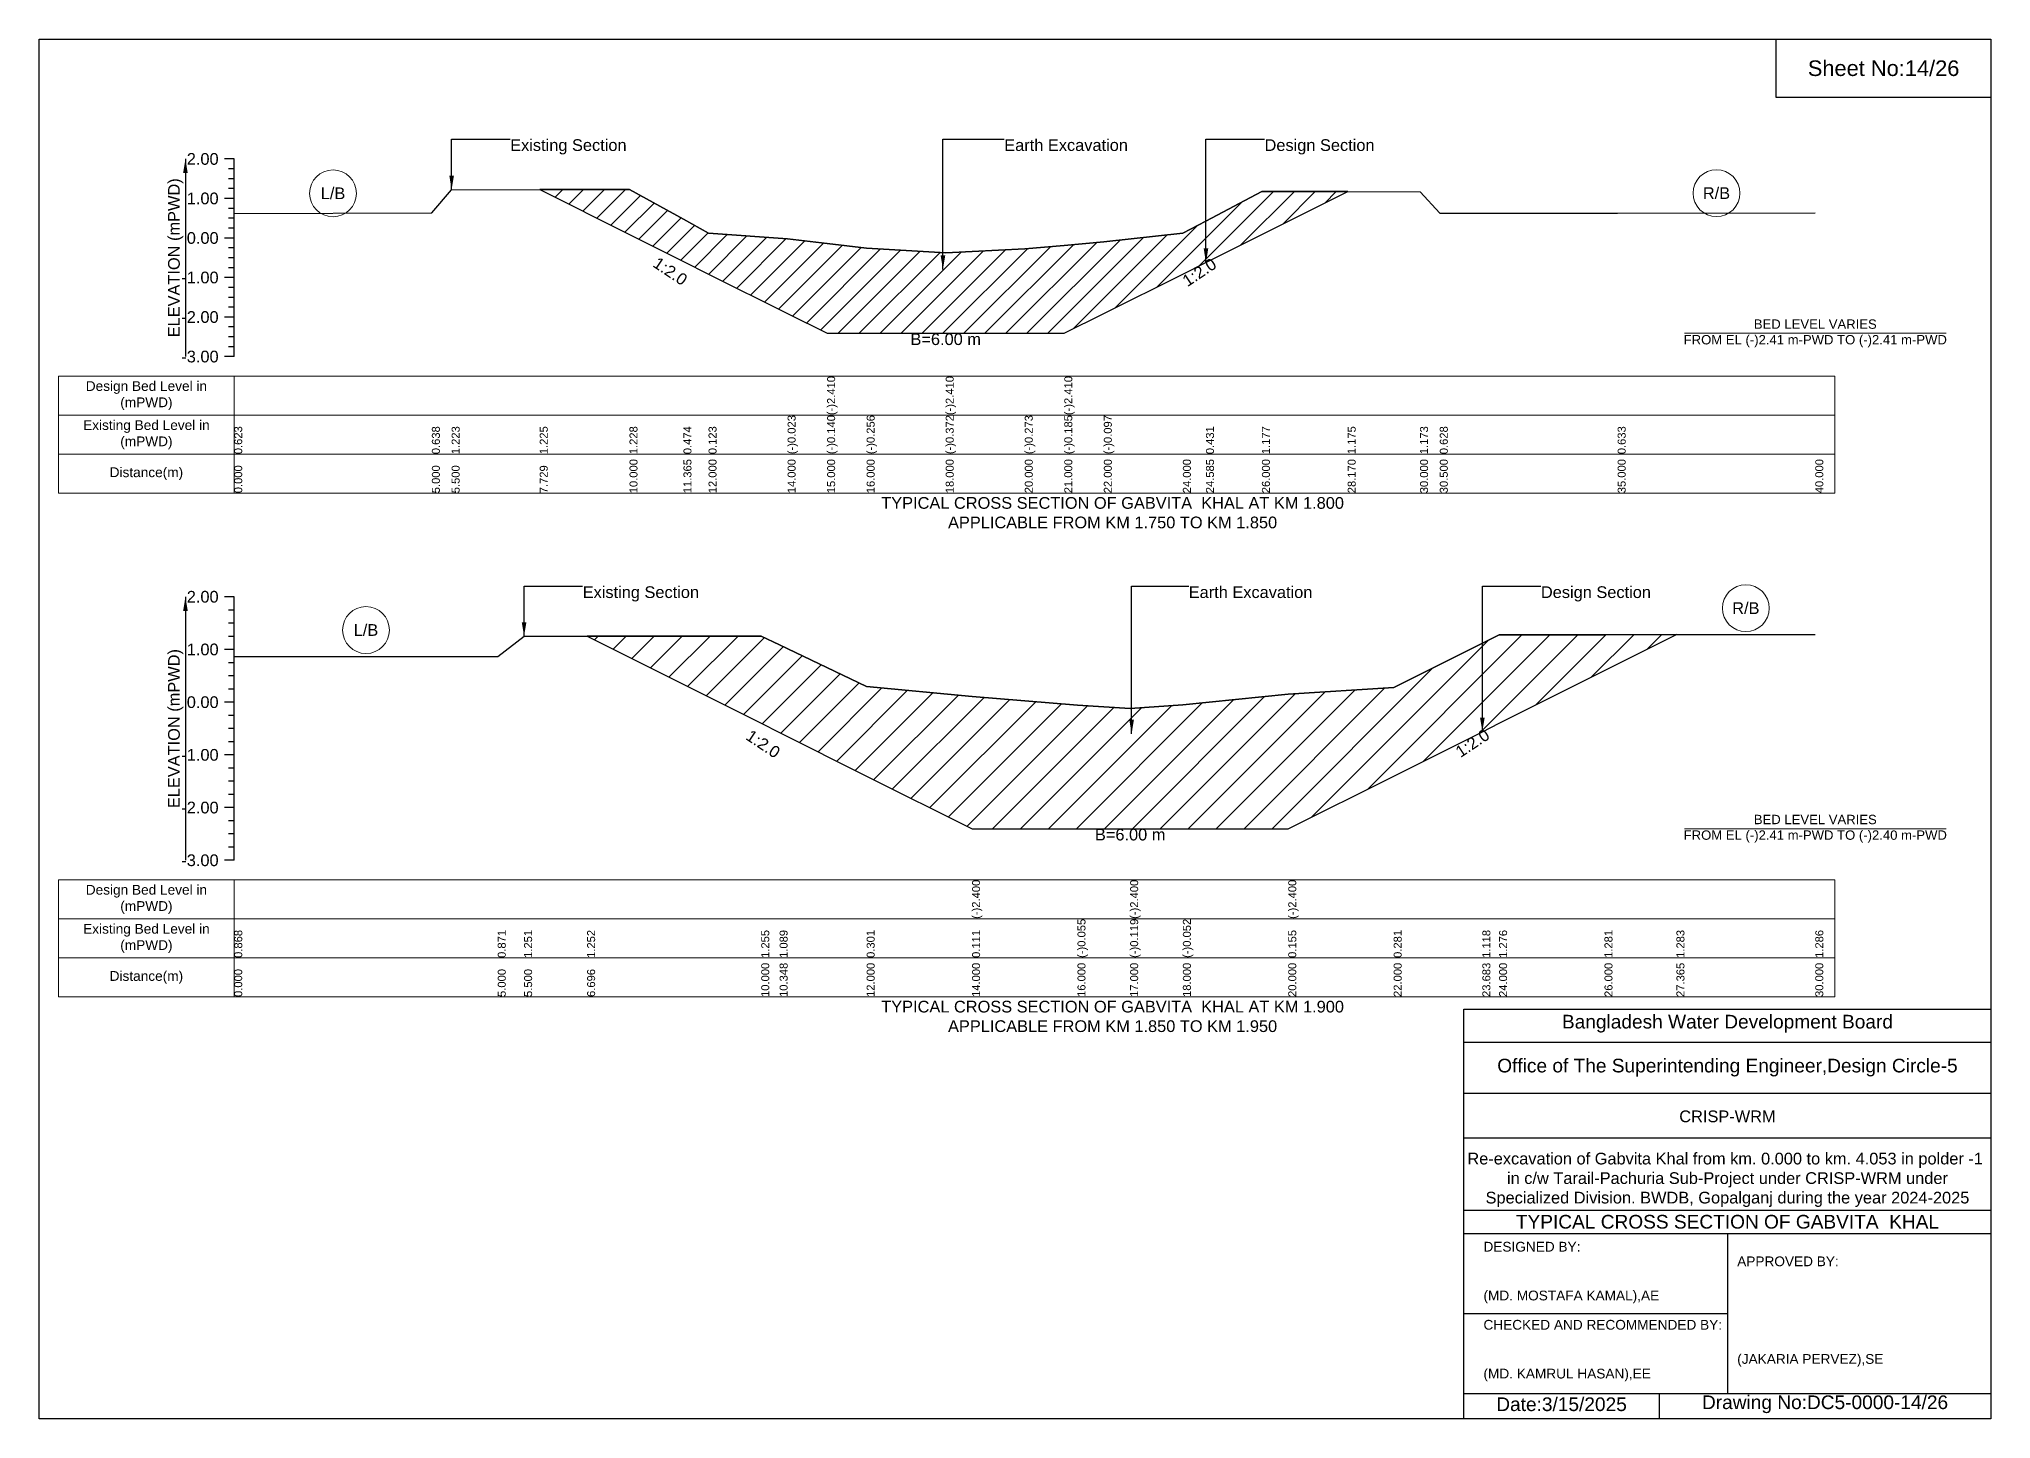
# Model space of a CAD drawing. Header units: feet. Extents: x 91000 to 358000, y -12982 to 34.
# Drawn here: x 230000 to 238000, y -5656 to 0 of the extents above; entities that cross this region are included whole.
import ezdxf

# ---------------------------------------------------------------- set-up
doc = ezdxf.new("R2010")
doc.units = ezdxf.units.FT
doc.header["$LTSCALE"] = 7
doc.header["$MEASUREMENT"] = 0
for name, color, linetype, lineweight in [('Cross section Data Border', 7, 'Continuous', 9), ('Cross Section Labels', 7, 'Continuous', 9), ('Existing_Bed_Level for Xsection', 7, 'Continuous', 25)]:
    doc.layers.add(name, color=color, linetype=linetype, lineweight=lineweight)
doc.styles.get("Standard").update_dxf_attribs({"font": 'arial.ttf'})
doc.dimstyles.get("Standard").update_dxf_attribs({"dimtxt": 0.18, "dimasz": 0.18, "dimexe": 0.18, "dimexo": 0.0625, "dimgap": 0.09, "dimtad": 0, "dimtih": 1, "dimtoh": 1, "dimdec": 4, "dimzin": 0, "dimdsep": 46, "dimtxsty": 'Standard', "dimcen": 0.09, "dimadec": 0, "dimazin": 0, "dimtfac": 1, "dimtdec": 4, "dimtofl": 0, "dimtmove": 0, "dimatfit": 3, "dimfxl": 1, "dimtolj": 1, "dimtzin": 0, "dimarcsym": 0})

msp = doc.modelspace()

# ---------------------------------------------------------------- hatches: boundary and pattern name
at = {"layer": 'Existing_Bed_Level for Xsection'}
h = msp.add_hatch(dxfattribs=at)
h.set_pattern_fill('ANSI31', color=256, scale=486, style=0)
h.set_pattern_definition([(45, (0, 320), (-42.956737, 42.956737), [])])
h.paths.add_polyline_path([(232052.1, -617.2), (232420, -801.2), (232641.1, -911.7), (232744, -963.2), (233068, -1125.2), (233230, -1206.2), (233392, -1206.2), (233716, -1206.2), (234040, -1206.2), (234202, -1206.2), (234364, -1125.2), (234688, -963.2), (234782.7, -915.8), (235012, -801.2), (235363.5, -625.4), (235012, -625.1), (234782.7, -745.9), (234688, -795.8), (234364, -831.5), (234202, -845.7), (234040, -860), (233716, -876), (233392, -857.2), (233230, -838.3), (233068, -819.5), (232744, -795.8), (232641.1, -738.9), (232420, -616.8)])
h = msp.add_hatch(dxfattribs=at)
h.set_pattern_fill('ANSI31', color=256, scale=648, style=0)
h.set_pattern_definition([(45, (0, 320), (-57.27565, 57.27565), [])])
h.paths.add_polyline_path([(232246.3, -2447.9), (232960, -2804.7), (233035.2, -2842.3), (233392, -3020.7), (233824, -3236.7), (234256, -3236.7), (234472, -3236.7), (234688, -3236.7), (235120, -3236.7), (235552, -3020.7), (235915.5, -2839), (235984, -2804.7), (236416, -2588.7), (236710.9, -2441.2), (236416, -2441.6), (235984, -2442.7), (235915.5, -2476.8), (235552, -2657.6), (235120, -2684.8), (234688, -2729.5), (234472, -2744), (234256, -2730.2), (233824, -2694.3), (233392, -2653.3), (233035.2, -2483.1), (232960, -2447.2)])

# ---------------------------------------------------------------- linework, layer by layer
for points in [[(230000, 0), (238000, 0), (238000, -5656), (230000, -5656)], [(237120, 0), (238000, 0), (238000, -240), (237120, -240)]]:
    msp.add_lwpolyline(points, close=True)
for points in [[(235840, -5656), (235840, -3976), (238000, -3976)], [(235840, -4112), (238000, -4112)], [(235840, -4320), (238000, -4320)], [(235840, -4504), (238000, -4504)], [(235840, -4800), (238000, -4800)], [(235840, -4896), (238000, -4896)], [(236920, -4896), (236920, -5552)], [(235840, -5224), (236920, -5224)], [(235840, -5552), (238000, -5552)], [(236640, -5552), (236640, -5656)]]:
    msp.add_lwpolyline(points)
at = {"layer": 'Cross section Data Border'}
for points in [[(230080, -1381.7), (237360, -1381.7), (237360, -1861.7), (230080, -1861.7)], [(230080, -3446.3), (237360, -3446.3), (237360, -3926.3), (230080, -3926.3)]]:
    msp.add_lwpolyline(points, close=True, dxfattribs=at)
for points in [[(230800, -1381.7), (230800, -1861.7)], [(230080, -1541.7), (237360, -1541.7)], [(230080, -1701.7), (237360, -1701.7)], [(230800, -3446.3), (230800, -3926.3)], [(230080, -3606.3), (237360, -3606.3)], [(230080, -3766.3), (237360, -3766.3)]]:
    msp.add_lwpolyline(points, dxfattribs=at)
at = {"layer": 'Cross Section Labels'}
for points in [[(236744.2, -1206.2), (237815.8, -1206.2)], [(236744.2, -3236.7), (237815.8, -3236.7)]]:
    msp.add_lwpolyline(points, dxfattribs=at)
for centre in [(231205, -632.6), (236875, -631.8), (236995.5, -2332.9), (231340, -2422.5)]:
    msp.add_circle(centre, 96, dxfattribs=at)
at = {"layer": 'Existing_Bed_Level for Xsection'}
for points in [[(230800, -491.7), (230760, -491.7)], [(230800, -532.2), (230776, -532.2)], [(230800, -1301.7), (230800, -1139.7), (230800, -977.7), (230800, -815.7), (230800, -653.7), (230800, -491.7)], [(230800, -572.7), (230776, -572.7)], [(230800, -613.2), (230776, -613.2)], [(230800, -714.8), (231610, -712.4), (231691, -617.6), (232052.1, -617.2), (232420, -616.8), (232641.1, -738.9), (232744, -795.8), (233068, -819.5), (233230, -838.3), (233230, -838.3), (233392, -857.2), (233716, -876), (233716, -876), (234040, -860), (234202, -845.7), (234202, -845.7), (234364, -831.5), (234688, -795.8), (234782.7, -745.9), (235012, -625.1), (235363.5, -625.4), (235660, -625.7), (235741, -714), (236470, -713.2), (237280, -712.4)], [(230800, -653.7), (230760, -653.7)], [(230800, -694.2), (230776, -694.2)], [(230800, -734.7), (230776, -734.7)], [(230800, -775.2), (230776, -775.2)], [(230800, -815.7), (230760, -815.7)], [(230800, -856.2), (230776, -856.2)], [(230800, -896.7), (230776, -896.7)], [(230800, -937.2), (230776, -937.2)], [(230800, -977.7), (230760, -977.7)], [(230800, -1018.2), (230776, -1018.2)], [(230800, -1058.7), (230776, -1058.7)], [(230800, -1099.2), (230776, -1099.2)], [(230800, -1139.7), (230760, -1139.7)], [(230800, -1180.2), (230776, -1180.2)], [(230800, -1220.7), (230776, -1220.7)], [(230800, -1261.2), (230776, -1261.2)], [(230800, -1301.7), (230760, -1301.7)], [(230800, -2286.3), (230760, -2286.3)], [(230800, -3366.3), (230800, -3150.3), (230800, -2934.3), (230800, -2718.3), (230800, -2502.3), (230800, -2286.3)], [(230800, -2340.3), (230776, -2340.3)], [(230800, -2394.3), (230776, -2394.3)], [(230800, -2448.3), (230776, -2448.3)], [(230800, -2530.8), (231880, -2530.2), (231988, -2448.1), (232246.3, -2447.9), (232960, -2447.2), (233035.2, -2483.1), (233392, -2653.3), (233824, -2694.3), (233824, -2694.3), (234256, -2730.2), (234472, -2744), (234472, -2744), (234688, -2729.5), (235120, -2684.8), (235120, -2684.8), (235552, -2657.6), (235915.5, -2476.8), (235984, -2442.7), (236416, -2441.6), (236710.9, -2441.2), (237280, -2440.5)], [(230800, -2502.3), (230760, -2502.3)], [(230800, -2556.3), (230776, -2556.3)], [(230800, -2610.3), (230776, -2610.3)], [(230800, -2718.3), (230760, -2718.3)], [(230800, -2664.3), (230776, -2664.3)], [(230800, -2772.3), (230776, -2772.3)], [(230800, -2826.3), (230776, -2826.3)], [(230800, -2934.3), (230760, -2934.3)], [(230800, -2880.3), (230776, -2880.3)], [(230800, -2988.3), (230776, -2988.3)], [(230800, -3042.3), (230776, -3042.3)], [(230800, -3096.3), (230776, -3096.3)], [(230800, -3150.3), (230760, -3150.3)], [(230800, -3204.3), (230776, -3204.3)], [(230800, -3258.3), (230776, -3258.3)], [(230800, -3312.3), (230776, -3312.3)], [(230800, -3366.3), (230760, -3366.3)]]:
    msp.add_lwpolyline(points, dxfattribs=at)
for points in [[(232052.1, -617.2), (232052.1, -617.2), (232420, -801.2), (232641.1, -911.7), (232744, -963.2), (233068, -1125.2), (233230, -1206.2), (233230, -1206.2), (233392, -1206.2), (233716, -1206.2), (233716, -1206.2), (234040, -1206.2), (234202, -1206.2), (234202, -1206.2), (234364, -1125.2), (234688, -963.2), (234782.7, -915.8), (235012, -801.2), (235363.5, -625.4), (235363.5, -625.4), (235363.5, -625.4), (235012, -625.1), (234782.7, -745.9), (234688, -795.8), (234364, -831.5), (234202, -845.7), (234202, -845.7), (234040, -860), (233716, -876), (233716, -876), (233392, -857.2), (233230, -838.3), (233230, -838.3), (233068, -819.5), (232744, -795.8), (232641.1, -738.9), (232420, -616.8), (232052.1, -617.2)], [(232246.3, -2447.9), (232960, -2804.7), (233035.2, -2842.3), (233392, -3020.7), (233824, -3236.7), (233824, -3236.7), (234256, -3236.7), (234472, -3236.7), (234472, -3236.7), (234688, -3236.7), (235120, -3236.7), (235120, -3236.7), (235552, -3020.7), (235915.5, -2839), (235984, -2804.7), (236416, -2588.7), (236710.9, -2441.2), (236416, -2441.6), (235984, -2442.7), (235915.5, -2476.8), (235552, -2657.6), (235120, -2684.8), (235120, -2684.8), (234688, -2729.5), (234472, -2744), (234472, -2744), (234256, -2730.2), (233824, -2694.3), (233824, -2694.3), (233392, -2653.3), (233035.2, -2483.1), (232960, -2447.2)]]:
    msp.add_lwpolyline(points, close=True, dxfattribs=at)

# ---------------------------------------------------------------- texts
at = {"attachment_point": 5}
for s, insert, char_height in [('Sheet No:14/26', (237560, -120), 64), ('Bangladesh Water Development Board', (236920, -4036), 56), ('Office of The Superintending Engineer,Design Circle-5', (236920, -4216), 56)]:
    msp.add_mtext(s, dxfattribs=dict(at, insert=insert, char_height=char_height))
for s, insert, char_height, width, attachment_point in [('CRISP-WRM', (236920, -4416), 48, 2240, 5), ('Re-excavation of Gabvita Khal from km. 0.000 to km. 4.053 in polder -1  in c/w Tarail-Pachuria Sub-Project under CRISP-WRM under Specialized Division. BWDB, Gopalganj during the year 2024-2025', (236920, -4676), 48, 2160, 5), ('TYPICAL CROSS SECTION OF GABVITA  KHAL', (236920, -4848), 56, 2240, 5), ('DESIGNED BY:^J^J^J(MD. MOSTAFA KAMAL),AE', (235920, -5056), 40, 1120, 4), ('APPROVED BY:^J^J^J^J^J^J(JAKARIA PERVEZ),SE', (236960, -5216), 40, 1120, 4), ('CHECKED AND RECOMMENDED BY:^J^J^J(MD. KAMRUL HASAN),EE', (235920, -5376), 40, 1120, 4), ('Date:3/15/2025 ', (236240, -5596), 56, 1120, 5), ('Drawing No:DC5-0000-14/26', (237320, -5596), 56, 1760, 5)]:
    msp.add_mtext(s, dxfattribs=dict(insert=insert, char_height=char_height, width=width, attachment_point=attachment_point))
at = {"layer": 'Cross section Data Border', "char_height": 40, "width": 640, "attachment_point": 5}
for s, insert in [('Design Bed Level in (mPWD)', (230440, -1461.7)), ('Existing Bed Level in (mPWD)', (230440, -1621.7)), ('Distance(m)', (230440, -1781.7)), ('Design Bed Level in (mPWD)', (230440, -3526.3)), ('Existing Bed Level in (mPWD)', (230440, -3686.3)), ('Distance(m)', (230440, -3846.3))]:
    msp.add_mtext(s, dxfattribs=dict(at, insert=insert))
at = {"layer": 'Cross Section Labels'}
for s, insert, char_height, attachment_point in [('Existing Section', (231931, -410.7), 48, 1), ('Earth Excavation', (233956, -410.7), 48, 1), ('Design Section', (235022.7, -410.7), 48, 1), ('L/B', (231205, -632.6), 48, 5), ('R/B', (236875, -631.8), 48, 5), ('BED LEVEL VARIES ^JFROM EL (-)2.41 m-PWD TO (-)2.41 m-PWD', (237280, -1206.2), 38.4, 5), ('B=6.00 m', (233716, -1206.2), 48, 2), ('TYPICAL CROSS SECTION OF GABVITA  KHAL AT KM 1.800^JAPPLICABLE FROM KM 1.750 TO KM 1.850', (234400, -1941.7), 48, 5), ('Existing Section', (232228, -2243.1), 48, 1), ('Earth Excavation', (234712, -2243.1), 48, 1), ('Design Section', (236155.5, -2243.1), 48, 1), ('R/B', (236995.5, -2332.9), 48, 5), ('L/B', (231340, -2422.5), 48, 5), ('BED LEVEL VARIES ^JFROM EL (-)2.41 m-PWD TO (-)2.40 m-PWD', (237280, -3236.7), 38.4, 5), ('B=6.00 m', (234472, -3236.7), 48, 2), ('TYPICAL CROSS SECTION OF GABVITA  KHAL AT KM 1.900^JAPPLICABLE FROM KM 1.850 TO KM 1.950', (234400, -4006.3), 48, 5)]:
    msp.add_mtext(s, dxfattribs=dict(at, insert=insert, char_height=char_height, attachment_point=attachment_point))
at = {"layer": 'Cross Section Labels', "char_height": 48, "attachment_point": 2}
for insert, rotation in [((232600.6, -931.9), 326.30993), ((234742.2, -936), 33.69007), ((232981.2, -2869.3), 326.30993), ((235861.5, -2866), 33.69007)]:
    msp.add_mtext('1:2.0', dxfattribs=dict(at, insert=insert, rotation=rotation))
at = {"layer": 'Existing_Bed_Level for Xsection', "char_height": 48, "attachment_point": 6}
for s, insert in [('2.00', (230736, -491.7)), ('1.00', (230736, -653.7)), ('0.00', (230736, -815.7)), ('-1.00', (230736, -977.7)), ('-2.00', (230736, -1139.7)), ('-3.00', (230736, -1301.7)), ('2.00', (230736, -2286.3)), ('1.00', (230736, -2502.3)), ('0.00', (230736, -2718.3)), ('-1.00', (230736, -2934.3)), ('-2.00', (230736, -3150.3)), ('-3.00', (230736, -3366.3))]:
    msp.add_mtext(s, dxfattribs=dict(at, insert=insert))
at = {"layer": 'Existing_Bed_Level for Xsection', "rotation": 90}
for s, insert, char_height, attachment_point in [('ELEVATION (mPWD)', (230560, -896.7), 48, 5), ('(-)2.410', (233230, -1541.7), 32.8, 1), ('(-)2.410', (233716, -1541.7), 32.8, 1), ('(-)2.410', (234202, -1541.7), 32.8, 1), ('0.623', (230800, -1701.7), 32.8, 1), ('0.638', (231610, -1701.7), 32.8, 1), ('1.223', (231691, -1701.7), 32.8, 1), ('1.225', (232052.1, -1701.7), 32.8, 1), ('1.228', (232420, -1701.7), 32.8, 1), ('0.474', (232641.1, -1701.7), 32.8, 1), ('0.123', (232744, -1701.7), 32.8, 1), ('(-)0.023', (233068, -1701.7), 32.8, 1), ('(-)0.140', (233230, -1701.7), 32.8, 1), ('(-)0.256', (233392, -1701.7), 32.8, 1), ('(-)0.372', (233716, -1701.7), 32.8, 1), ('(-)0.273', (234040, -1701.7), 32.8, 1), ('(-)0.185', (234202, -1701.7), 32.8, 1), ('(-)0.097', (234364, -1701.7), 32.8, 1), ('0.431', (234782.7, -1701.7), 32.8, 1), ('1.177', (235012, -1701.7), 32.8, 1), ('1.175', (235363.5, -1701.7), 32.8, 1), ('1.173', (235660, -1701.7), 32.8, 1), ('0.628', (235741, -1701.7), 32.8, 1), ('0.633', (236470, -1701.7), 32.8, 1), ('0.000', (230800, -1861.7), 32.8, 1), ('5.000', (231610, -1861.7), 32.8, 1), ('5.500', (231691, -1861.7), 32.8, 1), ('7.729', (232052.1, -1861.7), 32.8, 1), ('10.000', (232420, -1861.7), 32.8, 1), ('11.365', (232641.1, -1861.7), 32.8, 1), ('12.000', (232744, -1861.7), 32.8, 1), ('14.000', (233068, -1861.7), 32.8, 1), ('15.000', (233230, -1861.7), 32.8, 1), ('16.000', (233392, -1861.7), 32.8, 1), ('18.000', (233716, -1861.7), 32.8, 1), ('20.000', (234040, -1861.7), 32.8, 1), ('21.000', (234202, -1861.7), 32.8, 1), ('22.000', (234364, -1861.7), 32.8, 1), ('24.000', (234688, -1861.7), 32.8, 1), ('24.585', (234782.7, -1861.7), 32.8, 1), ('26.000', (235012, -1861.7), 32.8, 1), ('28.170', (235363.5, -1861.7), 32.8, 1), ('30.000', (235660, -1861.7), 32.8, 1), ('30.500', (235741, -1861.7), 32.8, 1), ('35.000', (236470, -1861.7), 32.8, 1), ('40.000', (237280, -1861.7), 32.8, 1), ('ELEVATION (mPWD)', (230560, -2826.3), 48, 5), ('(-)2.400', (233824, -3606.3), 32.8, 1), ('(-)2.400', (234472, -3606.3), 32.8, 1), ('(-)2.400', (235120, -3606.3), 32.8, 1), ('0.868', (230800, -3766.3), 32.8, 1), ('0.871', (231880, -3766.3), 32.8, 1), ('1.251', (231988, -3766.3), 32.8, 1), ('1.252', (232246.3, -3766.3), 32.8, 1), ('1.255', (232960, -3766.3), 32.8, 1), ('1.089', (233035.2, -3766.3), 32.8, 1), ('0.301', (233392, -3766.3), 32.8, 1), ('0.111', (233824, -3766.3), 32.8, 1), ('(-)0.055', (234256, -3766.3), 32.8, 1), ('(-)0.119', (234472, -3766.3), 32.8, 1), ('(-)0.052', (234688, -3766.3), 32.8, 1), ('0.155', (235120, -3766.3), 32.8, 1), ('0.281', (235552, -3766.3), 32.8, 1), ('1.118', (235915.5, -3766.3), 32.8, 1), ('1.276', (235984, -3766.3), 32.8, 1), ('1.281', (236416, -3766.3), 32.8, 1), ('1.283', (236710.9, -3766.3), 32.8, 1), ('1.286', (237280, -3766.3), 32.8, 1), ('0.000', (230800, -3926.3), 32.8, 1), ('5.000', (231880, -3926.3), 32.8, 1), ('5.500', (231988, -3926.3), 32.8, 1), ('6.696', (232246.3, -3926.3), 32.8, 1), ('10.000', (232960, -3926.3), 32.8, 1), ('10.348', (233035.2, -3926.3), 32.8, 1), ('12.000', (233392, -3926.3), 32.8, 1), ('14.000', (233824, -3926.3), 32.8, 1), ('16.000', (234256, -3926.3), 32.8, 1), ('17.000', (234472, -3926.3), 32.8, 1), ('18.000', (234688, -3926.3), 32.8, 1), ('20.000', (235120, -3926.3), 32.8, 1), ('22.000', (235552, -3926.3), 32.8, 1), ('23.683', (235915.5, -3926.3), 32.8, 1), ('24.000', (235984, -3926.3), 32.8, 1), ('26.000', (236416, -3926.3), 32.8, 1), ('27.365', (236710.9, -3926.3), 32.8, 1), ('30.000', (237280, -3926.3), 32.8, 1)]:
    msp.add_mtext(s, dxfattribs=dict(at, insert=insert, char_height=char_height, attachment_point=attachment_point))

# ---------------------------------------------------------------- leaders
at = {"layer": 'Cross Section Labels', "annotation_type": 0, "has_hookline": 1, "hookline_direction": 0}
for points, text_width in [([(231691, -617.6), (231691, -410.7), (231930.9, -410.7)], 467.2), ([(233704.6, -944.5), (233704.6, -410.7), (233955.9, -410.7)], 497), ([(234782.7, -915.8), (234782.7, -410.7), (235022.7, -410.7)], 441.2), ([(231988, -2448.1), (231988, -2243.1), (232227.9, -2243.1)], 467.2), ([(234478, -2847.6), (234478, -2243.1), (234711.9, -2243.1)], 497), ([(235915.5, -2839), (235915.5, -2243.1), (236155.4, -2243.1)], 441.2)]:
    msp.add_leader(points, dimstyle='Standard', override={"dimasz": 57.6}, dxfattribs=dict(at, text_width=text_width))
at = {"layer": 'Existing_Bed_Level for Xsection'}
for points in [[(230600, -491.7), (230600, -1301.7)], [(230600, -2286.3), (230600, -3366.3)]]:
    msp.add_leader(points, dimstyle='Standard', override={"dimasz": 57.6}, dxfattribs=at)

doc.saveas('drawing.dxf')
